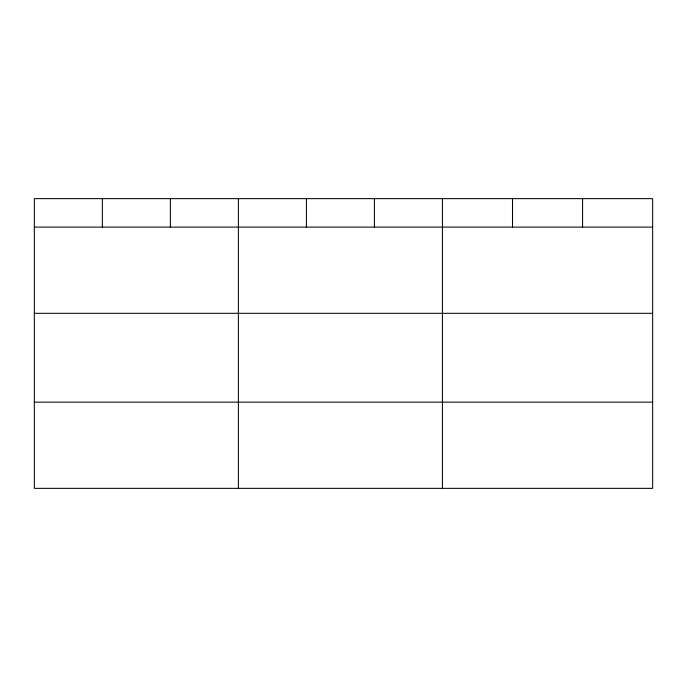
<?xml version="1.0" encoding="UTF-8"?>
<svg xmlns="http://www.w3.org/2000/svg" width="687" height="687" viewBox="0 0 687 687"><rect width="100%" height="100%" fill="white"/><g stroke="black" fill="none" stroke-linecap="round" stroke-linejoin="round"><path stroke-width="1.03" d="M652.65 313.315L652.65 198.646L34.35 198.646L34.35 488.354L652.65 488.354L652.65 313.315L34.35 313.315M34.35 227.096L652.65 227.096M34.35 402.144L652.65 402.144M582.576 198.646L582.576 227.096M512.502 198.646L512.502 227.096M442.428 198.646L442.428 488.354M374.415 198.646L374.415 227.096M306.402 198.646L306.402 227.096M238.389 198.646L238.389 488.354M170.376 198.646L170.376 227.096M102.363 198.646L102.363 227.096"/></g></svg>
